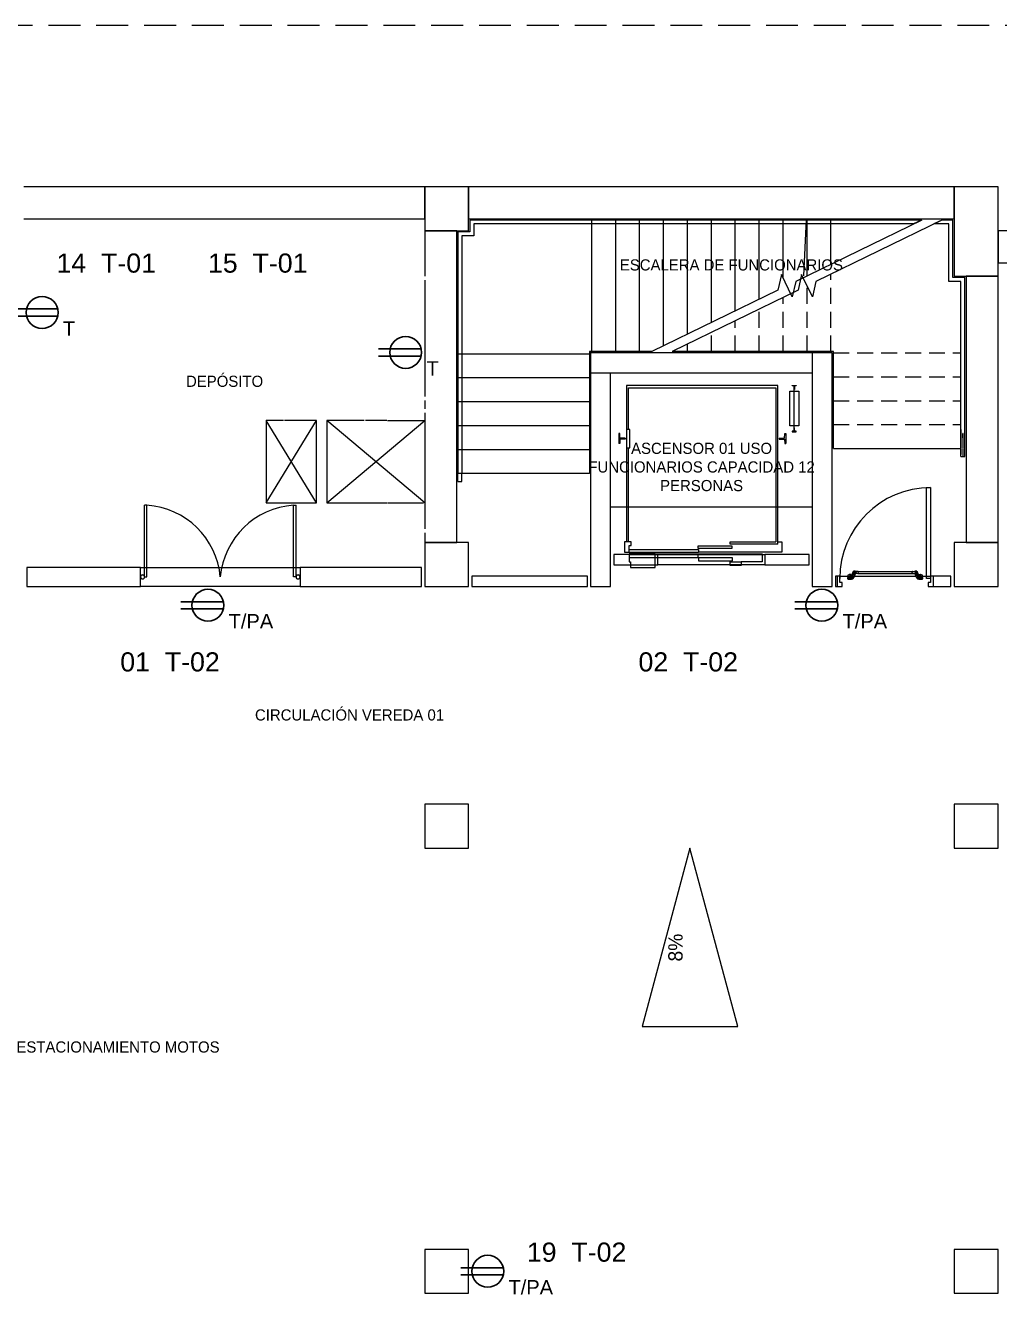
# Model space of a CAD drawing. Header units: metres. Extents: x 0 to 50, y 0 to 40.
# Drawn here: x 20.51 to 32.73, y 24.09 to 40 of the extents above; entities that cross this region are included whole.
import ezdxf

# ---------------------------------------------------------------- set-up
doc = ezdxf.new("R2010")
doc.units = ezdxf.units.M
doc.linetypes.add('dash', pattern=[0.6, 0.4, -0.2])
doc.linetypes.add('trazo pequeño', pattern=[0.3, 0.2, -0.1])
for name, color, linetype in [('ARQ-ASCENSORES', 7, 'Continuous'), ('ARQ-DUCTOS', 7, 'Continuous'), ('ARQ-ESCALERAS', 7, 'Continuous'), ('ARQ-LIMITE', 7, 'Continuous'), ('ARQ-MUROS', 7, 'Continuous'), ('ARQ-NOMBRES', 7, 'Continuous'), ('ARQ-PUERTAS', 7, 'Continuous'), ('ARQ-RAMPAS', 7, 'Continuous'), ('EST-COLUMNAS', 7, 'Continuous'), ('EST-PLACAS', 7, 'Continuous')]:
    doc.layers.add(name, color=color, linetype=linetype)
doc.layers.add('IE-TOMAS-T01', color=1, linetype='Continuous', lineweight=30, true_color=0xbb2738)
doc.layers.add('IE-TOMAS-T02', color=5, linetype='Continuous', lineweight=30, true_color=0x1268b2)
doc.styles.add('EI_TEXTO', font='arial.ttf')

# ---------------------------------------------------------------- blocks, each defined once
blk = doc.blocks.new('IE_TN_EST110')
at = {"color": 0, "lineweight": -2}
for p, q in [((-3.4, 0.45), (1.95, 0.45)), ((-3.4, -0.45), (1.95, -0.45))]:
    blk.add_line(p, q, dxfattribs=at)
blk.add_circle((0, 0), 2, dxfattribs=at)
at = {"color": 0, "style": 'EI_TEXTO', "flags": 1}
for tag in ['ALIMENTACION', 'TIPO', 'TABLERO', 'TENSION', 'SISTEMA', 'OBSERVACIONES', 'CONFIGURACION', 'CORRIENTE', 'CLASE_REFERENCIA', 'DESCRIPCION', 'MONTAJE', 'NORMA', 'PAGINA_DGE', 'NUM_TOMAS', 'ESTADO', 'FUENTE_CANTIDADES', 'IP']:
    blk.add_attdef(tag, (0, 0), '', height=2.5, dxfattribs=at)
at = {"color": 0, "style": 'EI_TEXTO'}
for tag, p in [('CODIGO', (10, 0.5)), ('DISTINTIVO', (2.9, -2.6)), ('CIRCUITO', (10, -3)), ('ALTURA', (10, -6.5)), ('NOTA_MONTAJE', (10, -10))]:
    blk.add_attdef(tag, p, '', height=2.5, dxfattribs=at)
blk = doc.blocks.new('IE_TN_M040')
at = {"color": 0, "lineweight": -2}
for p, q in [((-3.4, 0.45), (1.95, 0.45)), ((-3.4, -0.45), (1.95, -0.45))]:
    blk.add_line(p, q, dxfattribs=at)
blk.add_circle((0, 0), 2, dxfattribs=at)
at = {"color": 0, "style": 'EI_TEXTO', "flags": 1}
for tag in ['ALIMENTACION', 'TIPO', 'TABLERO', 'TENSION', 'SISTEMA', 'OBSERVACIONES', 'CONFIGURACION', 'CORRIENTE', 'CLASE_REFERENCIA', 'DESCRIPCION', 'MONTAJE', 'NORMA', 'PAGINA_DGE', 'NUM_TOMAS', 'ESTADO', 'FUENTE_CANTIDADES', 'IP']:
    blk.add_attdef(tag, (0, 0), '', height=2.5, dxfattribs=at)
at = {"color": 0, "style": 'EI_TEXTO'}
for tag, p in [('CODIGO', (10, 0.5)), ('DISTINTIVO', (2.9, -2.6)), ('CIRCUITO', (10, -3)), ('ALTURA', (10, -6.5)), ('NOTA_MONTAJE', (10, -10))]:
    blk.add_attdef(tag, p, '', height=2.5, dxfattribs=at)

msp = doc.modelspace()

# ---------------------------------------------------------------- linework, layer by layer
at = {"layer": 'ARQ-ASCENSORES', "color": 0, "lineweight": -2}
for p, q in [((29.95, 35.485), (28.05, 35.485)), ((28.05, 35.485), (28.05, 33.525)), ((29.95, 33.497), (29.95, 35.485)), ((30.13, 35.486), (30.18, 35.486)), ((30.13, 35.48), (30.13, 35.486)), ((30.155, 34.906), (30.155, 35.486)), ((30.18, 35.486), (30.18, 35.48)), ((28.075, 34.935), (28.075, 35.455)), ((28.075, 35.455), (29.925, 35.455)), ((29.925, 35.455), (29.925, 33.525)), ((30.1, 34.98), (30.1, 35.416)), ((30.1, 35.416), (30.21, 35.416)), ((30.152, 35.48), (30.13, 35.48)), ((30.152, 35.436), (30.152, 35.48)), ((30.158, 35.436), (30.152, 35.436)), ((30.18, 35.48), (30.158, 35.48)), ((30.158, 35.48), (30.158, 35.436)), ((30.21, 35.416), (30.21, 34.98)), ((27.965, 34.884), (27.952, 34.884)), ((27.952, 34.884), (27.952, 34.757)), ((27.968, 34.826), (27.965, 34.884)), ((28.09, 34.935), (28.05, 34.935)), ((28.09, 34.705), (28.09, 34.935)), ((30.032, 34.826), (30.035, 34.884)), ((30.035, 34.884), (30.048, 34.884)), ((30.048, 34.884), (30.048, 34.757)), ((30.21, 34.98), (30.1, 34.98)), ((30.152, 34.912), (30.13, 34.912)), ((30.13, 34.912), (30.13, 34.906)), ((30.13, 34.906), (30.18, 34.906)), ((30.158, 34.956), (30.152, 34.956)), ((30.152, 34.956), (30.152, 34.912)), ((30.158, 34.912), (30.158, 34.956)), ((30.18, 34.912), (30.158, 34.912)), ((30.18, 34.906), (30.18, 34.912)), ((27.965, 34.757), (27.952, 34.757)), ((27.968, 34.814), (27.965, 34.757)), ((28.033, 34.826), (27.968, 34.826)), ((28.033, 34.814), (27.968, 34.814)), ((28.033, 34.826), (28.033, 34.814)), ((28.05, 34.705), (28.09, 34.705)), ((28.075, 33.525), (28.075, 34.705)), ((29.967, 34.826), (30.032, 34.826)), ((29.967, 34.826), (29.967, 34.814)), ((29.967, 34.814), (30.032, 34.814)), ((30.032, 34.814), (30.035, 34.757)), ((30.035, 34.757), (30.048, 34.757)), ((28.108, 33.525), (28.025, 33.525)), ((28.025, 33.525), (28.025, 33.395)), ((28.083, 33.395), (28.083, 33.479)), ((28.083, 33.479), (28.108, 33.479)), ((28.085, 33.431), (28.955, 33.431)), ((28.085, 33.395), (28.085, 33.431)), ((28.108, 33.479), (28.108, 33.525)), ((28.949, 33.44), (28.949, 33.476)), ((28.949, 33.476), (29.373, 33.476)), ((29.373, 33.44), (28.949, 33.44)), ((28.955, 33.431), (28.955, 33.395)), ((29.35, 33.497), (29.35, 33.525)), ((29.35, 33.525), (29.925, 33.525)), ((29.95, 33.497), (29.35, 33.497)), ((29.373, 33.476), (29.373, 33.44)), ((29.95, 33.525), (30, 33.525)), ((30, 33.525), (30, 33.395)), ((28.025, 33.395), (28.083, 33.395)), ((28.083, 33.375), (28.083, 33.275)), ((28.41, 33.375), (28.083, 33.375)), ((28.083, 33.375), (29.75, 33.375)), ((28.083, 33.275), (28.1, 33.275)), ((28.085, 33.395), (28.955, 33.395)), ((28.95, 33.364), (28.085, 33.364)), ((28.085, 33.364), (28.085, 33.328)), ((28.085, 33.328), (28.95, 33.328)), ((28.1, 33.275), (28.1, 33.205)), ((28.41, 33.205), (28.41, 33.375)), ((28.41, 33.365), (29.75, 33.365)), ((28.95, 33.328), (28.95, 33.364)), ((29.38, 33.323), (28.954, 33.323)), ((28.954, 33.323), (28.954, 33.287)), ((28.954, 33.287), (29.38, 33.287)), ((30, 33.395), (28.955, 33.395)), ((29.35, 33.23), (29.35, 33.275)), ((29.35, 33.275), (29.49, 33.275)), ((29.38, 33.287), (29.38, 33.323)), ((29.75, 33.275), (29.49, 33.275)), ((29.49, 33.275), (29.49, 33.23)), ((29.75, 33.375), (29.75, 33.275)), ((28.1, 33.205), (28.41, 33.205)), ((29.49, 33.23), (29.35, 33.23))]:
    msp.add_line(p, q, dxfattribs=at)
at = {"layer": 'ARQ-DUCTOS', "color": 0, "lineweight": -2}
for p, q in [((23.746, 35.045), (23.53, 35.045)), ((23.53, 35.045), (23.53, 34.015)), ((23.53, 34.015), (24.16, 35.045)), ((24.16, 34.015), (23.53, 35.045)), ((24.16, 35.045), (23.762, 35.045)), ((24.16, 34.015), (24.16, 35.045)), ((24.761, 35.045), (24.29, 35.045)), ((24.29, 35.045), (24.29, 34.015)), ((24.29, 34.015), (25.52, 35.045)), ((25.52, 34.015), (24.29, 35.045)), ((25.044, 35.045), (24.777, 35.045)), ((23.53, 34.015), (24.16, 34.015)), ((24.29, 34.015), (25.044, 34.015)), ((27.85, 33.965), (30.38, 33.965))]:
    msp.add_line(p, q, dxfattribs=at)
at = {"layer": 'ARQ-ESCALERAS', "color": 0, "lineweight": -2}
for p, q in [((26.085, 37.56), (26.085, 37.41)), ((31.753, 37.56), (26.085, 37.56)), ((27.615, 37.56), (26.085, 37.56)), ((27.615, 35.91), (27.615, 37.56)), ((30.915, 37.56), (27.615, 37.56)), ((27.915, 35.91), (27.915, 37.56)), ((28.215, 35.91), (28.215, 37.56)), ((28.515, 35.981), (28.515, 37.56)), ((28.815, 36.127), (28.815, 37.56)), ((29.115, 36.274), (29.115, 37.56)), ((29.415, 36.42), (29.415, 37.56)), ((29.715, 36.566), (29.715, 37.56)), ((30.015, 36.829), (30.015, 37.56)), ((31.753, 37.56), (30.173, 36.79)), ((30.315, 36.859), (30.315, 37.56)), ((30.615, 37.005), (30.615, 37.56)), ((31.752, 37.56), (30.915, 37.56)), ((32.006, 37.56), (31.903, 37.51)), ((32.145, 37.56), (32.006, 37.56)), ((32.145, 37.56), (32.007, 37.56)), ((32.145, 36.84), (32.145, 37.56)), ((25.935, 37.41), (25.935, 34.38)), ((26.085, 37.41), (25.935, 37.41)), ((25.935, 37.41), (25.935, 36.18)), ((26.135, 37.51), (26.135, 37.36)), ((27.615, 37.51), (26.135, 37.51)), ((30.915, 37.51), (27.615, 37.51)), ((31.649, 37.51), (30.915, 37.51)), ((32.095, 37.51), (31.903, 37.51)), ((32.095, 36.79), (32.095, 37.51)), ((25.985, 37.36), (25.985, 36.18)), ((26.135, 37.36), (25.985, 37.36)), ((29.993, 36.875), (29.949, 36.68)), ((30.129, 36.595), (29.993, 36.875)), ((30.173, 36.79), (30.129, 36.595)), ((32.245, 36.79), (32.095, 36.79)), ((32.295, 36.84), (32.145, 36.84)), ((32.245, 35.895), (32.245, 36.79)), ((32.295, 35.895), (32.295, 36.84)), ((29.949, 36.68), (28.369, 35.91)), ((25.935, 36.18), (25.935, 34.38)), ((25.985, 36.18), (25.985, 34.38)), ((27.585, 35.88), (25.935, 35.88)), ((27.585, 35.91), (27.585, 34.38)), ((28.369, 35.91), (27.585, 35.91)), ((28.815, 35.91), (28.623, 35.91)), ((29.115, 35.91), (28.815, 35.91)), ((29.415, 35.91), (29.115, 35.91)), ((29.715, 35.91), (29.415, 35.91)), ((30.015, 35.91), (29.715, 35.91)), ((30.315, 35.91), (30.015, 35.91)), ((30.615, 35.91), (30.315, 35.91)), ((30.645, 35.91), (30.615, 35.91)), ((30.645, 35.895), (30.645, 35.91)), ((30.645, 35.595), (30.645, 35.895)), ((32.245, 34.695), (32.245, 35.895)), ((32.295, 35.595), (32.295, 35.895)), ((32.295, 34.695), (32.295, 35.895)), ((27.585, 35.58), (25.935, 35.58)), ((30.645, 35.295), (30.645, 35.595)), ((32.295, 35.295), (32.295, 35.595)), ((27.585, 35.28), (25.935, 35.28)), ((30.645, 34.995), (30.645, 35.295)), ((32.295, 34.995), (32.295, 35.295)), ((27.585, 34.98), (25.935, 34.98)), ((30.645, 34.695), (30.645, 34.995)), ((32.245, 34.935), (32.245, 34.702)), ((32.266, 34.883), (32.267, 34.771)), ((32.267, 34.887), (32.272, 34.887)), ((32.272, 34.699), (32.273, 34.883)), ((32.295, 34.695), (32.295, 34.995)), ((32.295, 34.702), (32.295, 34.935)), ((30.645, 34.695), (32.245, 34.695)), ((32.245, 34.696), (32.245, 34.62)), ((32.245, 34.595), (32.245, 34.695)), ((32.267, 34.771), (32.268, 34.699)), ((32.267, 34.691), (32.267, 34.599)), ((32.272, 34.599), (32.272, 34.691)), ((32.295, 34.62), (32.295, 34.696)), ((32.295, 34.595), (32.295, 34.695)), ((27.585, 34.68), (25.935, 34.68)), ((32.245, 34.595), (32.295, 34.595)), ((27.585, 34.38), (25.935, 34.38)), ((25.985, 34.38), (25.935, 34.38))]:
    msp.add_line(p, q, dxfattribs=at)
at = {"layer": 'ARQ-ESCALERAS', "color": 0, "linetype": 'Continuous', "lineweight": -2}
for p, q in [((32.007, 37.56), (30.427, 36.79)), ((30.247, 36.875), (30.203, 36.68)), ((30.383, 36.595), (30.247, 36.875)), ((30.427, 36.79), (30.383, 36.595)), ((30.203, 36.68), (28.623, 35.91))]:
    msp.add_line(p, q, dxfattribs=at)
at = {"layer": 'ARQ-ESCALERAS', "color": 0, "linetype": 'Trazo pequeño', "lineweight": -2}
for p, q in [((31.752, 37.56), (31.649, 37.51)), ((30.615, 35.91), (30.615, 36.881)), ((30.315, 35.91), (30.315, 36.735)), ((29.715, 35.91), (29.715, 36.442)), ((30.015, 35.91), (30.015, 36.589)), ((29.415, 35.91), (29.415, 36.296)), ((29.115, 35.91), (29.115, 36.15)), ((28.815, 35.91), (28.815, 36.003)), ((30.645, 35.895), (32.245, 35.895)), ((30.645, 35.595), (32.245, 35.595)), ((30.645, 35.295), (32.245, 35.295)), ((30.645, 34.995), (32.245, 34.995)), ((25.935, 34.28), (25.935, 34.38)), ((25.985, 34.28), (25.985, 34.38)), ((25.935, 34.28), (25.985, 34.28))]:
    msp.add_line(p, q, dxfattribs=at)
at = {"layer": 'ARQ-ESCALERAS', "color": 0, "lineweight": -2}
for points in [[(32.272, 34.695), (32.271, 34.695), (32.27, 34.695), (32.268, 34.695), (32.268, 34.695)], [(32.272, 34.595), (32.271, 34.595), (32.27, 34.595), (32.268, 34.595), (32.267, 34.595)]]:
    msp.add_open_spline(points, degree=3, dxfattribs=at)
at = {"layer": 'ARQ-LIMITE', "color": 0, "linetype": 'Dash', "lineweight": -2}
msp.add_line((50, 40), (0, 40), dxfattribs=at)
at = {"layer": 'ARQ-MUROS', "color": 0, "lineweight": -2}
for p, q in [((25.52, 37.975), (20.49, 37.975)), ((25.52, 37.575), (25.52, 37.975)), ((20.49, 37.575), (25.52, 37.575)), ((37.74, 37.425), (32.71, 37.425)), ((32.71, 37.425), (32.71, 37.025)), ((32.71, 37.025), (37.74, 37.025)), ((28.445, 33.365), (27.89, 33.365)), ((27.89, 33.365), (27.89, 33.235)), ((28.445, 33.235), (28.445, 33.365)), ((28.445, 33.365), (29.785, 33.365)), ((30.34, 33.365), (29.785, 33.365)), ((29.785, 33.365), (29.785, 33.235)), ((30.34, 33.235), (30.34, 33.365)), ((21.955, 33.205), (20.53, 33.205)), ((20.53, 33.205), (20.53, 32.965)), ((21.955, 32.965), (21.955, 33.205)), ((21.955, 33.205), (23.955, 33.205)), ((25.48, 33.205), (23.955, 33.205)), ((23.955, 33.205), (23.955, 32.965)), ((25.48, 32.965), (25.48, 33.205)), ((27.89, 33.235), (28.445, 33.235)), ((29.785, 33.235), (28.445, 33.235)), ((29.785, 33.235), (30.34, 33.235)), ((20.53, 32.965), (21.955, 32.965)), ((23.955, 32.965), (21.955, 32.965)), ((23.955, 32.965), (25.48, 32.965)), ((27.56, 33.095), (26.11, 33.095)), ((26.11, 33.095), (26.11, 32.965)), ((26.11, 32.965), (27.56, 32.965)), ((27.56, 32.965), (27.56, 33.095)), ((30.695, 33.095), (30.67, 33.095)), ((30.67, 33.095), (30.67, 32.965)), ((30.67, 32.965), (30.695, 32.965)), ((30.695, 32.965), (30.695, 33.095)), ((30.725, 33.095), (30.826, 33.095)), ((30.914, 33.095), (31.676, 33.095)), ((31.764, 33.095), (31.865, 33.095)), ((32.12, 33.095), (31.895, 33.095)), ((31.895, 33.095), (31.895, 32.965)), ((31.895, 32.965), (32.12, 32.965)), ((32.12, 32.965), (32.12, 33.095))]:
    msp.add_line(p, q, dxfattribs=at)
at = {"layer": 'ARQ-NOMBRES', "color": 0, "lineweight": -2}
msp.add_line((30.303, 37.567), (30.272, 36.862), dxfattribs=at)
at = {"layer": 'ARQ-PUERTAS', "color": 0, "lineweight": -2}
for p, q in [((31.815, 34.205), (31.865, 34.205)), ((31.815, 33.065), (31.815, 34.205)), ((31.865, 34.205), (31.865, 33.065)), ((22.005, 33.085), (22.005, 33.984)), ((22.035, 33.984), (22.005, 33.984)), ((22.035, 33.085), (22.035, 33.984)), ((23.875, 33.085), (23.875, 33.984)), ((23.875, 33.984), (23.905, 33.984)), ((23.905, 33.085), (23.905, 33.984)), ((30.826, 33.108), (30.853, 33.12)), ((30.826, 33.108), (30.826, 33.097)), ((30.855, 33.12), (30.853, 33.12)), ((30.853, 33.12), (30.853, 33.113)), ((30.853, 33.112), (30.853, 33.113)), ((30.853, 33.112), (30.853, 33.096)), ((30.855, 33.12), (30.873, 33.109)), ((30.855, 33.113), (30.855, 33.12)), ((30.855, 33.113), (30.855, 33.112)), ((30.855, 33.096), (30.855, 33.112)), ((30.876, 33.097), (30.876, 33.102)), ((30.909, 33.147), (30.893, 33.147)), ((30.907, 33.158), (30.899, 33.158)), ((30.9, 33.126), (30.9, 33.126)), ((30.918, 33.158), (30.907, 33.158)), ((30.909, 33.109), (30.909, 33.151)), ((30.916, 33.147), (30.909, 33.147)), ((30.916, 33.103), (30.916, 33.146)), ((30.917, 33.127), (30.925, 33.127)), ((30.919, 33.156), (30.918, 33.158)), ((30.918, 33.126), (30.918, 33.127)), ((30.919, 33.155), (30.919, 33.153)), ((30.919, 33.155), (30.919, 33.155)), ((30.927, 33.154), (30.919, 33.155)), ((30.919, 33.147), (30.919, 33.153)), ((30.928, 33.127), (30.926, 33.128)), ((30.929, 33.154), (30.927, 33.154)), ((30.953, 33.127), (30.928, 33.127)), ((30.954, 33.152), (30.929, 33.154)), ((31.636, 33.151), (30.953, 33.151)), ((30.953, 33.128), (30.953, 33.134)), ((30.953, 33.128), (31.636, 33.128)), ((30.953, 33.127), (30.954, 33.127)), ((30.954, 33.152), (30.955, 33.151)), ((31.636, 33.152), (31.635, 33.152)), ((31.636, 33.152), (31.66, 33.154)), ((31.636, 33.132), (31.636, 33.128)), ((31.637, 33.127), (31.636, 33.128)), ((31.637, 33.127), (31.661, 33.128)), ((31.66, 33.154), (31.662, 33.154)), ((31.661, 33.128), (31.663, 33.128)), ((31.671, 33.157), (31.663, 33.155)), ((31.664, 33.128), (31.673, 33.127)), ((31.671, 33.158), (31.67, 33.156)), ((31.67, 33.155), (31.67, 33.155)), ((31.682, 33.158), (31.671, 33.158)), ((31.671, 33.136), (31.672, 33.129)), ((31.681, 33.147), (31.673, 33.147)), ((31.673, 33.146), (31.673, 33.103)), ((31.68, 33.151), (31.68, 33.109)), ((31.696, 33.147), (31.681, 33.147)), ((31.69, 33.158), (31.682, 33.158)), ((31.689, 33.126), (31.689, 33.126)), ((31.715, 33.108), (31.736, 33.12)), ((31.715, 33.108), (31.715, 33.106)), ((31.715, 33.095), (31.715, 33.106)), ((31.737, 33.12), (31.736, 33.12)), ((31.736, 33.12), (31.736, 33.113)), ((31.736, 33.112), (31.736, 33.113)), ((31.736, 33.112), (31.736, 33.096)), ((31.737, 33.12), (31.764, 33.108)), ((31.737, 33.113), (31.737, 33.12)), ((31.737, 33.113), (31.737, 33.112)), ((31.737, 33.096), (31.737, 33.112)), ((31.764, 33.097), (31.764, 33.108)), ((22.005, 33.085), (22.035, 33.085)), ((23.905, 33.085), (23.875, 33.085)), ((30.725, 33.095), (30.695, 33.095)), ((30.695, 32.965), (30.755, 32.965)), ((30.725, 33.015), (30.725, 33.095)), ((30.755, 33.015), (30.725, 33.015)), ((30.755, 32.965), (30.755, 33.015)), ((30.826, 33.097), (30.853, 33.096)), ((30.826, 33.097), (30.826, 33.084)), ((30.826, 33.084), (30.853, 33.081)), ((30.826, 33.084), (30.826, 33.078)), ((30.826, 33.078), (30.853, 33.078)), ((30.826, 33.06), (30.826, 33.078)), ((30.826, 33.06), (30.826, 33.058)), ((30.853, 33.06), (30.826, 33.06)), ((30.826, 33.058), (30.853, 33.058)), ((30.826, 33.056), (30.826, 33.058)), ((30.826, 33.056), (30.853, 33.056)), ((30.853, 33.096), (30.853, 33.081)), ((30.853, 33.096), (30.855, 33.096)), ((30.853, 33.078), (30.853, 33.081)), ((30.853, 33.078), (30.853, 33.079)), ((30.853, 33.078), (30.853, 33.06)), ((30.853, 33.078), (30.855, 33.078)), ((30.853, 33.058), (30.853, 33.06)), ((30.853, 33.06), (30.853, 33.059)), ((30.853, 33.06), (30.855, 33.06)), ((30.853, 33.058), (30.853, 33.056)), ((30.853, 33.058), (30.853, 33.058)), ((30.853, 33.058), (30.855, 33.058)), ((30.853, 33.056), (30.855, 33.056)), ((30.853, 33.056), (30.853, 33.056)), ((30.855, 33.096), (30.876, 33.097)), ((30.855, 33.081), (30.855, 33.096)), ((30.855, 33.081), (30.874, 33.084)), ((30.855, 33.081), (30.855, 33.079)), ((30.855, 33.081), (30.855, 33.078)), ((30.855, 33.078), (30.87, 33.078)), ((30.855, 33.06), (30.855, 33.078)), ((30.855, 33.06), (30.855, 33.058)), ((30.873, 33.06), (30.855, 33.06)), ((30.855, 33.059), (30.855, 33.06)), ((30.855, 33.058), (30.874, 33.058)), ((30.855, 33.056), (30.855, 33.058)), ((30.855, 33.058), (30.855, 33.058)), ((30.855, 33.056), (30.87, 33.056)), ((30.855, 33.056), (30.855, 33.056)), ((30.874, 33.056), (30.87, 33.056)), ((30.872, 33.057), (30.873, 33.057)), ((30.884, 33.056), (30.874, 33.056)), ((30.876, 33.092), (30.876, 33.097)), ((30.876, 33.09), (30.876, 33.092)), ((30.876, 33.09), (30.876, 33.058)), ((30.877, 33.08), (30.876, 33.08)), ((30.876, 33.058), (30.876, 33.058)), ((30.886, 33.08), (30.877, 33.08)), ((31.712, 33.08), (31.703, 33.08)), ((31.715, 33.056), (31.705, 33.056)), ((31.715, 33.08), (31.712, 33.08)), ((31.715, 33.091), (31.715, 33.093)), ((31.715, 33.087), (31.715, 33.084)), ((31.715, 33.084), (31.715, 33.078)), ((31.715, 33.084), (31.736, 33.081)), ((31.715, 33.06), (31.715, 33.078)), ((31.715, 33.078), (31.736, 33.078)), ((31.715, 33.06), (31.715, 33.058)), ((31.736, 33.06), (31.715, 33.06)), ((31.715, 33.058), (31.736, 33.058)), ((31.715, 33.058), (31.715, 33.058)), ((31.73, 33.058), (31.715, 33.058)), ((31.719, 33.056), (31.715, 33.056)), ((31.715, 33.056), (31.736, 33.056)), ((31.73, 33.057), (31.719, 33.057)), ((31.719, 33.056), (31.73, 33.056)), ((31.73, 33.096), (31.736, 33.096)), ((31.73, 33.096), (31.73, 33.088)), ((31.73, 33.058), (31.73, 33.058)), ((31.73, 33.056), (31.73, 33.057)), ((31.736, 33.081), (31.736, 33.096)), ((31.736, 33.096), (31.737, 33.096)), ((31.736, 33.081), (31.736, 33.078)), ((31.736, 33.079), (31.736, 33.081)), ((31.736, 33.06), (31.736, 33.078)), ((31.736, 33.078), (31.737, 33.078)), ((31.736, 33.06), (31.736, 33.059)), ((31.736, 33.06), (31.737, 33.06)), ((31.736, 33.058), (31.736, 33.06)), ((31.736, 33.056), (31.736, 33.058)), ((31.736, 33.058), (31.736, 33.058)), ((31.736, 33.058), (31.737, 33.058)), ((31.736, 33.056), (31.737, 33.056)), ((31.736, 33.056), (31.736, 33.056)), ((31.737, 33.096), (31.764, 33.097)), ((31.737, 33.081), (31.737, 33.096)), ((31.737, 33.081), (31.764, 33.084)), ((31.737, 33.081), (31.737, 33.079)), ((31.737, 33.081), (31.737, 33.078)), ((31.737, 33.078), (31.764, 33.078)), ((31.737, 33.06), (31.737, 33.078)), ((31.737, 33.06), (31.737, 33.058)), ((31.764, 33.06), (31.737, 33.06)), ((31.737, 33.059), (31.737, 33.06)), ((31.737, 33.058), (31.764, 33.058)), ((31.737, 33.056), (31.737, 33.058)), ((31.737, 33.058), (31.737, 33.058)), ((31.737, 33.056), (31.764, 33.056)), ((31.737, 33.056), (31.737, 33.056)), ((31.764, 33.084), (31.764, 33.097)), ((31.764, 33.078), (31.764, 33.084)), ((31.764, 33.078), (31.764, 33.06)), ((31.764, 33.058), (31.764, 33.06)), ((31.764, 33.058), (31.764, 33.056)), ((31.865, 33.065), (31.815, 33.065)), ((31.835, 33.015), (31.835, 32.965)), ((31.865, 33.015), (31.835, 33.015)), ((31.835, 32.965), (31.895, 32.965)), ((31.895, 33.095), (31.865, 33.095)), ((31.865, 33.095), (31.865, 33.015))]:
    msp.add_line(p, q, dxfattribs=at)
at = {"layer": 'ARQ-PUERTAS', "color": 0, "lineweight": -2, "flags": 128}
for points in [[(30.918, 33.158), (30.917, 33.156), (30.916, 33.148)], [(30.916, 33.105), (30.917, 33.116), (30.918, 33.126)], [(30.926, 33.128), (30.925, 33.127), (30.925, 33.127)], [(30.927, 33.154), (30.927, 33.154), (30.927, 33.154)], [(30.954, 33.127), (30.956, 33.133), (30.957, 33.136), (30.957, 33.138)], [(30.955, 33.151), (30.957, 33.145), (30.957, 33.142), (30.957, 33.14)], [(31.635, 33.152), (31.633, 33.146), (31.632, 33.142), (31.632, 33.14)], [(31.636, 33.128), (31.634, 33.134), (31.633, 33.137), (31.632, 33.139)], [(31.662, 33.154), (31.663, 33.154), (31.663, 33.155)], [(31.663, 33.128), (31.664, 33.128), (31.664, 33.128)], [(31.673, 33.148), (31.672, 33.156), (31.671, 33.158)], [(31.671, 33.126), (31.672, 33.116), (31.673, 33.105)], [(30.873, 33.06), (30.872, 33.069), (30.87, 33.078)], [(30.876, 33.058), (30.875, 33.058), (30.874, 33.058)]]:
    msp.add_lwpolyline(points, dxfattribs=at)
at = {"layer": 'ARQ-PUERTAS', "color": 0, "lineweight": -2}
for centre, radius, start, end in [((31.865, 33.065), 1.14, 90, 180), ((21.97, 32.997), 0.989, 5.1137, 86.2134), ((23.94, 32.997), 0.989, 93.7866, 174.8863), ((21.98, 33.085), 0.025, 0, 180), ((21.98, 33.085), 0.025, 145.3367, -180), ((21.98, 33.085), 0.025, 109.3015, 142.4111), ((21.98, 33.085), 0.025, 75, 105), ((21.98, 33.085), 0.025, 37.5889, 70.6985), ((21.98, 33.085), 0.025, 0, 34.6633), ((23.93, 33.085), 0.025, 0, 180), ((23.93, 33.085), 0.025, 145.3367, 180), ((23.93, 33.085), 0.025, 109.3015, 142.4111), ((23.93, 33.085), 0.025, 75, 105), ((23.93, 33.085), 0.025, 37.5889, 70.6985), ((23.93, 33.085), 0.025, 0, 34.6633), ((21.98, 33.085), 0.025, -180, 0), ((21.98, 33.085), 0.025, -180, -145.3367), ((21.98, 33.085), 0.025, -142.4111, -109.3015), ((21.98, 33.085), 0.025, -105, -75), ((21.98, 33.085), 0.025, -70.6985, -37.5889), ((21.98, 33.085), 0.025, -34.6633, 0), ((23.93, 33.085), 0.025, 180, 0), ((23.93, 33.085), 0.025, 180, -145.3367), ((23.93, 33.085), 0.025, -142.4111, -109.3015), ((23.93, 33.085), 0.025, -105, -71.4951), ((23.93, 33.085), 0.025, -70.6985, -37.5889), ((23.93, 33.085), 0.025, -34.6633, 0)]:
    msp.add_arc(centre, radius, start, end, dxfattribs=at)
for centre, major_axis, start_param, end_param in [((30.918, 33.141), (-0.0007, -0.0141), 0.86827, 2.568994), ((30.927, 33.141), (-0.0007, -0.0132), 5.113256, 5.710586), ((30.926, 33.141), (-0.0007, -0.0135), 2.568994, 3.354392), ((30.929, 33.141), (-0.0007, -0.0132), 3.138918, 5.710586), ((30.953, 33.139), (-0.0006, -0.0124), 2.568994, 3.354392), ((30.954, 33.139), (-0.0006, -0.0119), 2.572338, 3.60218), ((31.635, 33.14), (0.0006, -0.0119), 2.608853, 3.714192), ((31.636, 33.14), (0.0006, -0.0124), 2.928793, 3.714192), ((31.661, 33.141), (0.0007, -0.0132), 3.146843, 3.714192), ((31.663, 33.141), (0.0007, -0.0132), 1.972043, 3.714192), ((31.664, 33.141), (0.0007, -0.0135), 2.928793, 3.714192), ((31.672, 33.142), (0.0008, -0.015), 3.714192, 5.173676)]:
    msp.add_ellipse(centre, major_axis=major_axis, ratio=0.032529, start_param=start_param, end_param=end_param, dxfattribs=at)
for points in [[(30.876, 33.102), (30.875, 33.104), (30.874, 33.107), (30.873, 33.109), (30.873, 33.109)], [(30.88, 33.12), (30.882, 33.124), (30.885, 33.13), (30.888, 33.137), (30.89, 33.141)], [(30.882, 33.095), (30.884, 33.1), (30.889, 33.109), (30.894, 33.117), (30.896, 33.12)], [(30.896, 33.12), (30.893, 33.117), (30.888, 33.109), (30.884, 33.1), (30.882, 33.095)], [(30.89, 33.141), (30.89, 33.141), (30.891, 33.142), (30.891, 33.143), (30.892, 33.144)], [(30.903, 33.12), (30.901, 33.117), (30.897, 33.109), (30.893, 33.1), (30.891, 33.095)], [(30.892, 33.144), (30.892, 33.144), (30.892, 33.145), (30.893, 33.145), (30.893, 33.146)], [(30.893, 33.147), (30.894, 33.149), (30.896, 33.153), (30.898, 33.157), (30.899, 33.158), (30.899, 33.158)], [(30.893, 33.146), (30.893, 33.146), (30.893, 33.146), (30.893, 33.147), (30.893, 33.147)], [(30.896, 33.12), (30.897, 33.121), (30.898, 33.123), (30.9, 33.125), (30.9, 33.126)], [(30.9, 33.126), (30.9, 33.125), (30.898, 33.123), (30.897, 33.121), (30.896, 33.12)], [(30.9, 33.126), (30.902, 33.128), (30.905, 33.133), (30.907, 33.138), (30.908, 33.141)], [(30.907, 33.141), (30.907, 33.138), (30.905, 33.133), (30.902, 33.128), (30.9, 33.126)], [(30.912, 33.134), (30.911, 33.132), (30.908, 33.127), (30.905, 33.123), (30.903, 33.12)], [(30.909, 33.153), (30.909, 33.155), (30.908, 33.157), (30.908, 33.158), (30.907, 33.158)], [(30.907, 33.158), (30.907, 33.158), (30.908, 33.157), (30.908, 33.155), (30.909, 33.153)], [(30.908, 33.141), (30.908, 33.141), (30.908, 33.141), (30.908, 33.141), (30.907, 33.141)], [(30.908, 33.141), (30.908, 33.142), (30.908, 33.144), (30.909, 33.146), (30.909, 33.147)], [(30.909, 33.147), (30.908, 33.146), (30.908, 33.144), (30.908, 33.142), (30.908, 33.141)], [(30.908, 33.141), (30.908, 33.141), (30.908, 33.141), (30.908, 33.141), (30.908, 33.141)], [(30.909, 33.151), (30.909, 33.152), (30.909, 33.152), (30.909, 33.153)], [(30.909, 33.153), (30.909, 33.152), (30.909, 33.15), (30.909, 33.148), (30.909, 33.147)], [(30.909, 33.147), (30.909, 33.148), (30.909, 33.149), (30.909, 33.15)], [(30.915, 33.141), (30.915, 33.14), (30.914, 33.137), (30.913, 33.135), (30.912, 33.134)], [(30.912, 33.093), (30.913, 33.094), (30.914, 33.096), (30.915, 33.098), (30.916, 33.099)], [(30.916, 33.147), (30.916, 33.146), (30.916, 33.144), (30.916, 33.142), (30.915, 33.141)], [(30.916, 33.148), (30.916, 33.147), (30.916, 33.147), (30.916, 33.147), (30.916, 33.147)], [(30.916, 33.099), (30.916, 33.1), (30.916, 33.101), (30.916, 33.102)], [(31.673, 33.147), (31.673, 33.147), (31.673, 33.147), (31.673, 33.147), (31.673, 33.148)], [(31.674, 33.141), (31.674, 33.142), (31.673, 33.144), (31.673, 33.146), (31.673, 33.147)], [(31.673, 33.102), (31.673, 33.101), (31.673, 33.1), (31.674, 33.099)], [(31.677, 33.134), (31.676, 33.135), (31.675, 33.137), (31.674, 33.14), (31.674, 33.141)], [(31.674, 33.099), (31.674, 33.098), (31.675, 33.096), (31.676, 33.094), (31.677, 33.093)], [(31.686, 33.12), (31.684, 33.123), (31.682, 33.127), (31.679, 33.132), (31.677, 33.134)], [(31.682, 33.158), (31.682, 33.158), (31.681, 33.157), (31.681, 33.155), (31.68, 33.153)], [(31.68, 33.153), (31.68, 33.152), (31.68, 33.152), (31.68, 33.151)], [(31.681, 33.147), (31.681, 33.148), (31.68, 33.15), (31.68, 33.152), (31.681, 33.153)], [(31.68, 33.15), (31.68, 33.149), (31.68, 33.148), (31.681, 33.147)], [(31.681, 33.153), (31.681, 33.155), (31.681, 33.157), (31.682, 33.158), (31.682, 33.158)], [(31.682, 33.141), (31.682, 33.142), (31.681, 33.144), (31.681, 33.146), (31.681, 33.147)], [(31.682, 33.141), (31.682, 33.141), (31.682, 33.141), (31.682, 33.141), (31.682, 33.141)], [(31.682, 33.141), (31.682, 33.138), (31.684, 33.133), (31.687, 33.128), (31.689, 33.126)], [(31.689, 33.126), (31.687, 33.128), (31.684, 33.133), (31.682, 33.138), (31.682, 33.141)], [(31.698, 33.095), (31.696, 33.1), (31.693, 33.109), (31.688, 33.117), (31.686, 33.12)], [(31.689, 33.126), (31.69, 33.125), (31.691, 33.123), (31.692, 33.121), (31.693, 33.12)], [(31.693, 33.12), (31.692, 33.121), (31.691, 33.123), (31.69, 33.125), (31.689, 33.126)], [(31.69, 33.158), (31.691, 33.158), (31.692, 33.157), (31.694, 33.153), (31.695, 33.149), (31.696, 33.147)], [(31.693, 33.12), (31.696, 33.117), (31.701, 33.109), (31.705, 33.1), (31.707, 33.095)], [(31.707, 33.095), (31.705, 33.1), (31.701, 33.109), (31.696, 33.117), (31.693, 33.12)], [(31.696, 33.147), (31.696, 33.147), (31.696, 33.146), (31.697, 33.146), (31.697, 33.146)], [(31.697, 33.146), (31.697, 33.145), (31.697, 33.145), (31.697, 33.144), (31.698, 33.144)], [(31.698, 33.144), (31.698, 33.143), (31.699, 33.142), (31.699, 33.141), (31.699, 33.141)], [(31.699, 33.141), (31.701, 33.137), (31.705, 33.13), (31.707, 33.124), (31.709, 33.12)], [(31.73, 33.116), (31.728, 33.114), (31.723, 33.111), (31.718, 33.108), (31.715, 33.106)], [(31.73, 33.096), (31.73, 33.1), (31.73, 33.106), (31.73, 33.113), (31.73, 33.115), (31.73, 33.116)], [(30.87, 33.078), (30.871, 33.079), (30.871, 33.08), (30.873, 33.082), (30.873, 33.084), (30.874, 33.084)], [(30.87, 33.056), (30.87, 33.057), (30.87, 33.057), (30.87, 33.057)], [(30.87, 33.056), (30.87, 33.056), (30.87, 33.056), (30.87, 33.056), (30.87, 33.056)], [(30.87, 33.056), (30.87, 33.056), (30.87, 33.056), (30.87, 33.056)], [(30.874, 33.058), (30.874, 33.058), (30.874, 33.058), (30.873, 33.059), (30.873, 33.059), (30.873, 33.06)], [(30.874, 33.084), (30.874, 33.085), (30.875, 33.087), (30.875, 33.089), (30.876, 33.09)], [(30.874, 33.056), (30.874, 33.056), (30.874, 33.057), (30.874, 33.057)], [(30.874, 33.057), (30.874, 33.057), (30.874, 33.056), (30.874, 33.056)], [(30.877, 33.08), (30.876, 33.078), (30.876, 33.076), (30.876, 33.074)], [(30.877, 33.08), (30.878, 33.082), (30.88, 33.088), (30.881, 33.093), (30.882, 33.095)], [(30.882, 33.095), (30.881, 33.093), (30.879, 33.088), (30.878, 33.082), (30.877, 33.08)], [(30.886, 33.08), (30.886, 33.078), (30.885, 33.074), (30.884, 33.069), (30.884, 33.065), (30.884, 33.064)], [(30.884, 33.056), (30.885, 33.057), (30.888, 33.06), (30.894, 33.067), (30.898, 33.073), (30.9, 33.076)], [(30.884, 33.064), (30.884, 33.063), (30.884, 33.061), (30.884, 33.059), (30.884, 33.057), (30.884, 33.056), (30.884, 33.056)], [(30.891, 33.095), (30.891, 33.093), (30.889, 33.088), (30.887, 33.082), (30.886, 33.08)], [(30.9, 33.076), (30.902, 33.079), (30.906, 33.084), (30.91, 33.09), (30.912, 33.093)], [(31.677, 33.093), (31.679, 33.09), (31.683, 33.084), (31.687, 33.079), (31.689, 33.076)], [(31.689, 33.076), (31.691, 33.073), (31.696, 33.067), (31.701, 33.06), (31.704, 33.057), (31.705, 33.056)], [(31.703, 33.08), (31.702, 33.082), (31.701, 33.088), (31.699, 33.093), (31.698, 33.095)], [(31.705, 33.064), (31.705, 33.065), (31.705, 33.069), (31.704, 33.074), (31.703, 33.078), (31.703, 33.08)], [(31.705, 33.056), (31.705, 33.056), (31.705, 33.057), (31.706, 33.059), (31.706, 33.061), (31.706, 33.063), (31.705, 33.064)], [(31.707, 33.095), (31.708, 33.093), (31.71, 33.088), (31.712, 33.082), (31.712, 33.08)], [(31.712, 33.08), (31.712, 33.082), (31.71, 33.088), (31.708, 33.093), (31.707, 33.095)], [(31.715, 33.087), (31.717, 33.087), (31.723, 33.087), (31.728, 33.088), (31.73, 33.088)], [(31.715, 33.057), (31.715, 33.057), (31.715, 33.056), (31.715, 33.056)], [(31.715, 33.056), (31.715, 33.056), (31.715, 33.057), (31.715, 33.057)], [(31.716, 33.095), (31.716, 33.095), (31.716, 33.094), (31.716, 33.093), (31.716, 33.092)], [(31.716, 33.092), (31.716, 33.091), (31.716, 33.089), (31.717, 33.088)], [(31.719, 33.058), (31.719, 33.057), (31.719, 33.057), (31.719, 33.056)], [(31.719, 33.056), (31.719, 33.056), (31.719, 33.056), (31.719, 33.056), (31.719, 33.056)]]:
    msp.add_open_spline(points, degree=3, dxfattribs=at)
for points, knots in [([(30.875, 33.103), (30.876, 33.105), (30.877, 33.111), (30.879, 33.117), (30.88, 33.12)], [0.2898785, 0.2898785, 0.2898785, 0.2898785, 0.5, 1, 1, 1, 1]), ([(31.681, 33.146), (31.681, 33.146), (31.681, 33.144), (31.681, 33.142), (31.682, 33.141)], [0.11269, 0.11269, 0.11269, 0.11269, 0.5, 1, 1, 1, 1]), ([(31.709, 33.12), (31.71, 33.117), (31.713, 33.11), (31.714, 33.102), (31.715, 33.099)], [0, 0, 0, 0, 0.5, 0.8628194, 0.8628194, 0.8628194, 0.8628194]), ([(30.875, 33.073), (30.876, 33.074), (30.876, 33.076), (30.877, 33.078), (30.877, 33.08)], [0.5889567, 0.5889567, 0.5889567, 0.5889567, 0.6666667, 1, 1, 1, 1]), ([(31.712, 33.08), (31.713, 33.078), (31.714, 33.074), (31.714, 33.07), (31.715, 33.067), (31.715, 33.066)], [0, 0, 0, 0, 0.3333333, 0.6666667, 0.8492094, 0.8492094, 0.8492094, 0.8492094]), ([(31.715, 33.067), (31.715, 33.068), (31.714, 33.07), (31.714, 33.074), (31.713, 33.078), (31.712, 33.08)], [0.2039834, 0.2039834, 0.2039834, 0.2039834, 0.3333333, 0.6666667, 1, 1, 1, 1])]:
    msp.add_open_spline(points, degree=3, knots=knots, dxfattribs=at)
at = {"layer": 'ARQ-RAMPAS', "color": 0, "lineweight": -2}
for p, q in [((25.052, 35.045), (25.52, 35.045)), ((25.052, 34.015), (25.502, 34.015)), ((28.845, 29.685), (28.245, 27.45)), ((29.445, 27.45), (28.845, 29.685)), ((28.245, 27.45), (29.445, 27.45))]:
    msp.add_line(p, q, dxfattribs=at)
at = {"layer": 'EST-COLUMNAS', "color": 0, "lineweight": -2}
for p, q in [((26.07, 37.975), (25.52, 37.975)), ((25.52, 37.975), (25.52, 37.575)), ((26.07, 37.575), (26.07, 37.975)), ((32.71, 37.975), (32.16, 37.975)), ((32.16, 37.975), (32.16, 37.575)), ((32.71, 36.855), (32.71, 37.975)), ((25.52, 37.575), (25.52, 37.425)), ((26.07, 37.425), (26.07, 37.575)), ((32.16, 37.575), (32.16, 36.855)), ((25.52, 37.425), (25.92, 37.425)), ((25.92, 37.425), (26.07, 37.425)), ((32.16, 36.855), (32.31, 36.855)), ((32.31, 36.855), (32.71, 36.855)), ((25.92, 33.515), (25.52, 33.515)), ((25.52, 33.515), (25.52, 32.965)), ((26.07, 33.515), (25.92, 33.515)), ((26.07, 32.965), (26.07, 33.515)), ((32.31, 33.515), (32.16, 33.515)), ((32.16, 33.515), (32.16, 32.965)), ((32.71, 33.515), (32.31, 33.515)), ((32.71, 32.965), (32.71, 33.515)), ((25.52, 32.965), (26.07, 32.965)), ((32.16, 32.965), (32.71, 32.965)), ((26.07, 30.235), (25.52, 30.235)), ((25.52, 30.235), (25.52, 29.685)), ((26.07, 29.685), (26.07, 30.235)), ((32.71, 30.235), (32.16, 30.235)), ((32.16, 30.235), (32.16, 29.685)), ((32.71, 29.685), (32.71, 30.235)), ((25.52, 29.685), (26.07, 29.685)), ((32.16, 29.685), (32.71, 29.685)), ((26.07, 24.655), (25.52, 24.655)), ((25.52, 24.655), (25.52, 24.105)), ((26.07, 24.105), (26.07, 24.655)), ((32.71, 24.655), (32.16, 24.655)), ((32.16, 24.655), (32.16, 24.105)), ((32.71, 24.105), (32.71, 24.655)), ((25.52, 24.105), (26.07, 24.105)), ((32.16, 24.105), (32.71, 24.105))]:
    msp.add_line(p, q, dxfattribs=at)
at = {"layer": 'EST-PLACAS', "color": 0, "lineweight": -2}
for p, q in [((32.16, 37.975), (26.07, 37.975)), ((26.07, 37.975), (26.07, 37.575)), ((32.16, 37.575), (32.16, 37.975)), ((26.07, 37.575), (32.16, 37.575)), ((25.52, 37.425), (25.52, 36.854)), ((25.92, 37.425), (25.52, 37.425)), ((25.92, 33.515), (25.92, 37.425)), ((25.52, 36.804), (25.52, 35.348)), ((32.31, 36.855), (32.31, 33.515)), ((32.71, 36.855), (32.31, 36.855)), ((32.71, 33.515), (32.71, 36.855)), ((30.38, 35.895), (27.6, 35.895)), ((27.6, 35.895), (27.6, 35.645)), ((30.63, 35.895), (30.38, 35.895)), ((30.38, 35.891), (30.38, 35.649)), ((30.63, 32.965), (30.63, 35.895)), ((27.6, 35.645), (27.6, 32.965)), ((27.604, 35.645), (27.846, 35.645)), ((27.85, 35.645), (30.38, 35.645)), ((27.85, 32.965), (27.85, 35.645)), ((30.38, 35.645), (30.38, 32.965)), ((25.52, 35.298), (25.52, 35.194)), ((25.52, 35.144), (25.52, 33.688)), ((25.52, 33.638), (25.52, 33.515)), ((25.52, 33.515), (25.92, 33.515)), ((32.31, 33.515), (32.71, 33.515)), ((27.6, 32.965), (27.85, 32.965)), ((30.38, 32.965), (30.63, 32.965))]:
    msp.add_line(p, q, dxfattribs=at)

# ---------------------------------------------------------------- block references
at = {"layer": 'IE-TOMAS-T01'}
ref = msp.add_blockref('IE_TN_M040', (20.72, 36.4), dxfattribs=dict(at, xscale=0.1, yscale=0.1, zscale=0.1))
ref.add_attrib('CODIGO', '14  T-01', (20.9, 36.9), dxfattribs={"color": 0, "height": 0.24, "style": 'EI_TEXTO'})
ref.add_attrib('DISTINTIVO', 'T', (20.98, 36.11), dxfattribs={"color": 0, "height": 0.18, "style": 'EI_TEXTO'})
ref = msp.add_blockref('IE_TN_M040', (25.28, 35.9), dxfattribs=dict(at, xscale=0.1, yscale=0.1, zscale=0.1))
ref.add_attrib('CODIGO', '15  T-01', (22.8, 36.9), dxfattribs={"color": 0, "height": 0.24, "style": 'EI_TEXTO'})
ref.add_attrib('DISTINTIVO', 'T', (25.54, 35.61), dxfattribs={"color": 0, "height": 0.18, "style": 'EI_TEXTO'})
at = {"layer": 'IE-TOMAS-T02'}
ref = msp.add_blockref('IE_TN_EST110', (22.8, 32.73), dxfattribs=dict(at, xscale=0.1, yscale=0.1, zscale=0.1))
ref.add_attrib('CODIGO', '01  T-02', (21.7, 31.9), dxfattribs={"color": 0, "height": 0.24, "style": 'EI_TEXTO'})
ref.add_attrib('DISTINTIVO', 'T/PA', (23.06, 32.44), dxfattribs={"color": 0, "height": 0.18, "style": 'EI_TEXTO'})
ref = msp.add_blockref('IE_TN_EST110', (30.5, 32.73), dxfattribs=dict(at, xscale=0.1, yscale=0.1, zscale=0.1))
ref.add_attrib('CODIGO', '02  T-02', (28.2, 31.9), dxfattribs={"color": 0, "height": 0.24, "style": 'EI_TEXTO'})
ref.add_attrib('DISTINTIVO', 'T/PA', (30.76, 32.44), dxfattribs={"color": 0, "height": 0.18, "style": 'EI_TEXTO'})
ref = msp.add_blockref('IE_TN_EST110', (26.31, 24.38), dxfattribs=dict(at, xscale=0.1, yscale=0.1, zscale=0.1))
ref.add_attrib('CODIGO', '19  T-02', (26.8, 24.5), dxfattribs={"color": 0, "height": 0.24, "style": 'EI_TEXTO'})
ref.add_attrib('DISTINTIVO', 'T/PA', (26.57, 24.09), dxfattribs={"color": 0, "height": 0.18, "style": 'EI_TEXTO'})

# ---------------------------------------------------------------- texts
at = {"layer": 'ARQ-NOMBRES', "color": 0, "lineweight": -2, "char_height": 0.14, "attachment_point": 5}
for s, insert in [('ESCALERA DE FUNCIONARIOS', (29.366, 36.996)), ('DEPÓSITO', (23.009, 35.537)), ('ASCENSOR 01 USO\\PFUNCIONARIOS CAPACIDAD 12\\PPERSONAS', (28.992, 34.463)), ('CIRCULACIÓN VEREDA 01', (24.576, 31.354)), ('ESTACIONAMIENTO MOTOS', (21.672, 27.191))]:
    msp.add_mtext(s, dxfattribs=dict(at, insert=insert))
at = {"layer": 'ARQ-RAMPAS', "color": 0, "lineweight": -2, "insert": (28.574, 28.264), "char_height": 0.18, "width": 0.43412, "attachment_point": 1, "rotation": 90, "line_spacing_factor": 0.941778}
msp.add_mtext('8%', dxfattribs=at)

doc.saveas('drawing.dxf')
